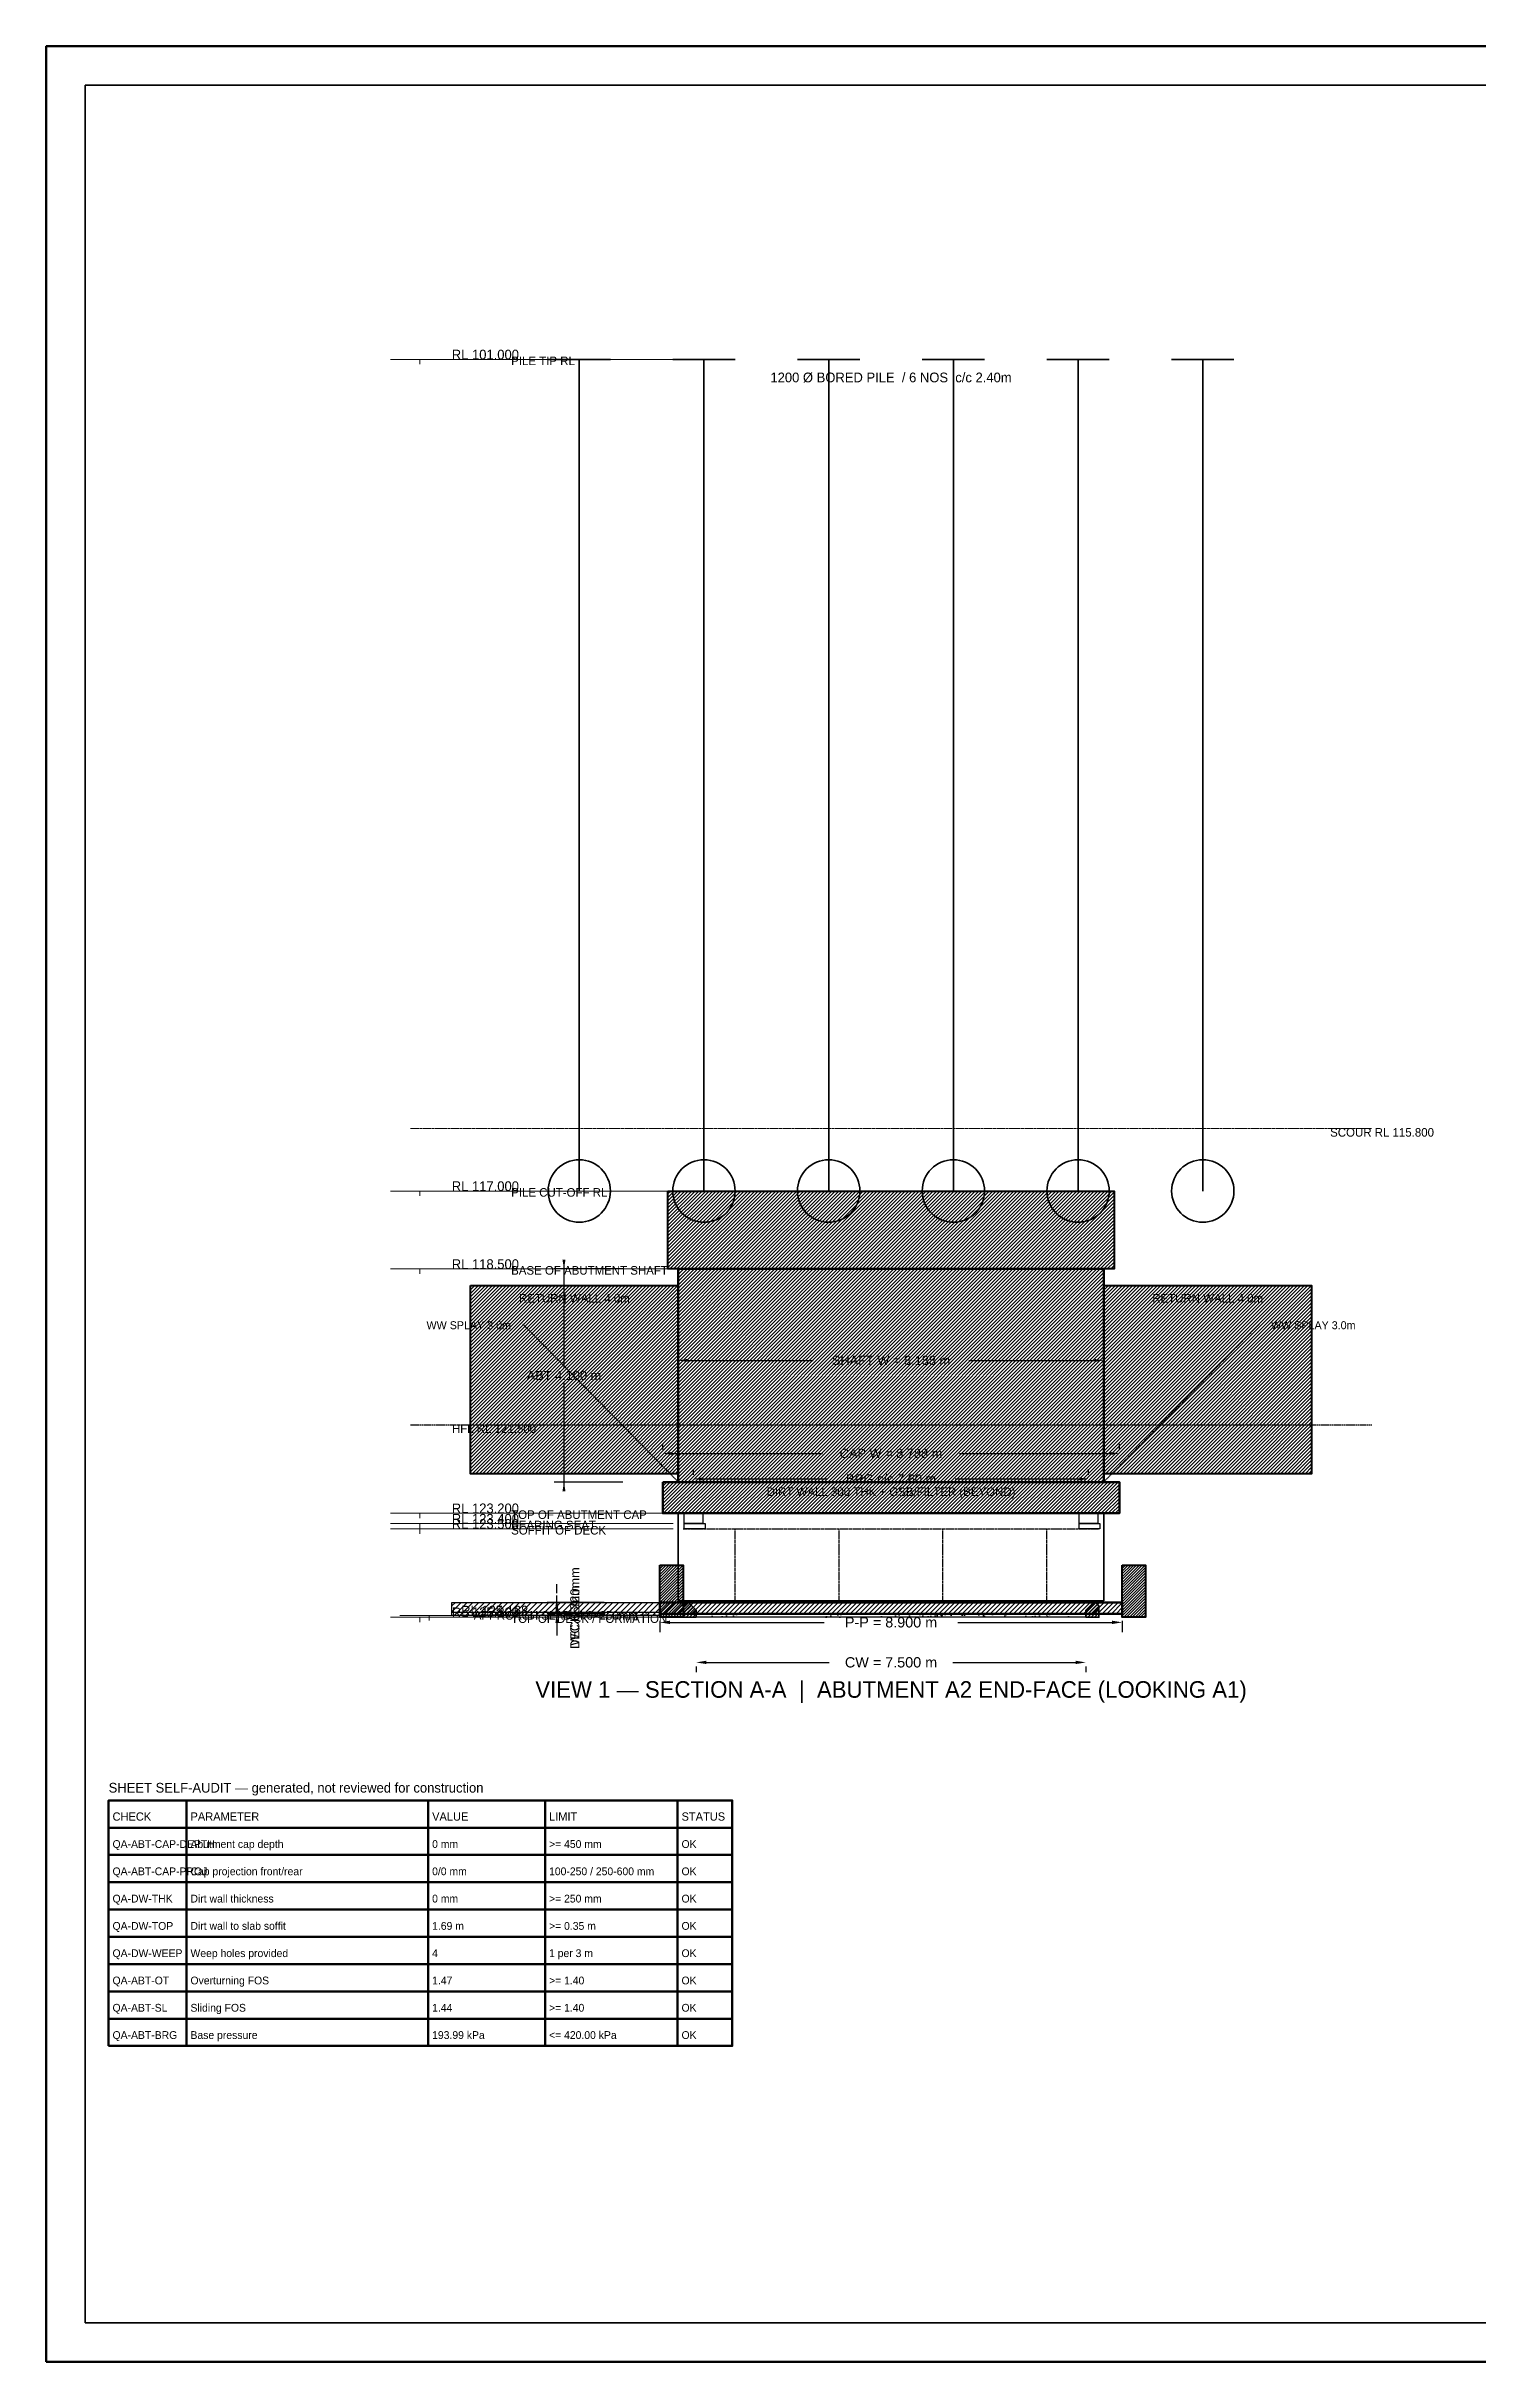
# Model space of a CAD drawing. Header units: metres. Extents: x 0 to 841, y 0 to 594.
# Drawn here: x 0 to 367, y 0 to 594 of the extents above; entities that cross this region are included whole.
import ezdxf
from ezdxf.enums import TextEntityAlignment as Align

# ---------------------------------------------------------------- set-up
doc = ezdxf.new("R2010")
doc.units = ezdxf.units.M
for name, pattern in [('DASHED', [0.5, 0.375, -0.125]), ('DASHED2', [0.25, 0.1875, -0.0625]), ('HIDDEN', [0.25, 0.1875, -0.0625])]:
    doc.linetypes.add(name, pattern=pattern)
for name, color, linetype, lineweight in [('BORDER-INNER', 7, 'Continuous', 35), ('BORDER-OUTER', 7, 'Continuous', 70), ('CIVIL-HFL', 5, 'DASHED', 25), ('CIVIL-ROAD', 7, 'Continuous', 25), ('CIVIL-SCOUR', 1, 'DASHED2', 18), ('DIM-LEVEL', 3, 'Continuous', 18), ('DIM-LINEAR', 3, 'Continuous', 18), ('FOUND-CAP', 2, 'Continuous', 35), ('FOUND-PILE', 4, 'Continuous', 35), ('STRUC-HATCHING', 8, 'Continuous', 18), ('STRUC-HIDDEN', 8, 'HIDDEN', 25), ('SUB-ABUT', 3, 'Continuous', 35), ('SUB-BEARING', 5, 'Continuous', 25), ('SUB-DIRT-WALL', 3, 'Continuous', 35), ('SUPER-DECK', 2, 'Continuous', 50), ('SUPER-KERB', 7, 'Continuous', 25), ('SUPER-PARAPET', 2, 'Continuous', 35), ('SUPER-WEARING', 8, 'Continuous', 25), ('TEXT-GENERAL', 7, 'Continuous', 18), ('TEXT-HEADER', 7, 'Continuous', 25), ('TEXT-LEVEL', 5, 'Continuous', 18), ('TEXT-SPEC', 7, 'Continuous', 13), ('TITLEBLK-BOX', 7, 'Continuous', 50)]:
    doc.layers.add(name, color=color, linetype=linetype, lineweight=lineweight)
doc.styles.add('BRIDGE_STD', font='Arial.ttf')
doc.dimstyles.new('pmb100', dxfattribs={"dimtxt": 2.5, "dimasz": 0.9375, "dimexe": 2.5, "dimexo": 2.5, "dimtad": 0, "dimtih": 1, "dimdec": 0, "dimtxsty": 'BRIDGE_STD', "dimcen": 2.5, "dimazin": 3, "dimtfac": 1, "dimtmove": 0, "dimatfit": 3})

msp = doc.modelspace()

# ---------------------------------------------------------------- hatches: boundary and pattern name
at = {"layer": 'STRUC-HATCHING'}
h = msp.add_hatch(dxfattribs=at)
h.set_pattern_fill('ANSI31', scale=0.2)
h.paths.add_polyline_path([(159.5, 300.33), (274, 300.33), (274, 280.33), (159.5, 280.33)])
h = msp.add_hatch(dxfattribs=at)
h.set_pattern_fill('ANSI31', scale=0.2)
h.paths.add_polyline_path([(162.16, 280.33), (271.34, 280.33), (271.34, 225.67), (162.16, 225.67)])
h = msp.add_hatch(dxfattribs=at)
h.set_pattern_fill('ANSI31', scale=0.2)
h.paths.add_polyline_path([(108.83, 276.13), (162.16, 276.13), (162.16, 227.8), (108.83, 227.8)])
h = msp.add_hatch(dxfattribs=at)
h.set_pattern_fill('ANSI31', scale=0.2)
h.paths.add_polyline_path([(271.34, 276.13), (324.67, 276.13), (324.67, 227.8), (271.34, 227.8)])
h = msp.add_hatch(dxfattribs=at)
h.set_pattern_fill('ANSI31', scale=0.2)
h.paths.add_polyline_path([(158.16, 225.67), (275.34, 225.67), (275.34, 217.67), (158.16, 217.67)])
h = msp.add_hatch(dxfattribs=at)
h.set_pattern_fill('ANSI31', scale=0.16)
h.paths.add_polyline_path([(157.42, 204.33), (163.42, 204.33), (163.42, 191), (157.42, 191)])
h = msp.add_hatch(dxfattribs=at)
h.set_pattern_fill('ANSI31', scale=0.16)
h.paths.add_polyline_path([(276.08, 204.33), (282.08, 204.33), (282.08, 191), (276.08, 191)])
h = msp.add_hatch(dxfattribs=at)
h.set_pattern_fill('ANSI31', scale=0.333333)
h.paths.add_polyline_path([(104.08, 194.76), (157.42, 194.76), (157.42, 191.43), (104.08, 191.43)])
h = msp.add_hatch(dxfattribs=at)
h.set_pattern_fill('ANSI31', scale=0.266667)
h.paths.add_polyline_path([(157.42, 194.8), (276.08, 194.8), (276.08, 191.87), (157.42, 191.87)])
h = msp.add_hatch(dxfattribs=at)
h.set_pattern_fill('ANSI31', scale=0.186667)
h.paths.add_polyline_path([(166.75, 191), (163.42, 191), (163.42, 193.93), (164.42, 195.11), (166.75, 192.76)])
h = msp.add_hatch(dxfattribs=at)
h.set_pattern_fill('ANSI31', scale=0.1866667)
h.paths.add_polyline_path([(266.75, 191), (270.08, 191), (270.08, 193.93), (269.08, 195.11), (266.75, 192.76)])
at = {"layer": 'SUPER-WEARING'}
h = msp.add_hatch(dxfattribs=at)
h.set_pattern_fill('AR-SAND', scale=0.0533333)
h.paths.add_polyline_path([(104.08, 192.29), (157.42, 192.29), (157.42, 191.43), (104.08, 191.43)])
h = msp.add_hatch(dxfattribs=at)
h.set_pattern_fill('AR-SAND', scale=0.0533333)
h.paths.add_polyline_path([(166.75, 191.87), (266.75, 191.87), (266.75, 191), (166.75, 191)])

# ---------------------------------------------------------------- linework, layer by layer
at = {"layer": 'BORDER-INNER'}
msp.add_lwpolyline([(10, 10), (831, 10), (831, 584), (10, 584), (10, 10)], dxfattribs=at)
at = {"layer": 'BORDER-OUTER'}
msp.add_lwpolyline([(0, 0), (841, 0), (841, 594), (0, 594), (0, 0)], dxfattribs=at)
at = {"layer": 'CIVIL-HFL', "color": 5, "linetype": 'DASHED'}
msp.add_line((93.42, 240.33), (340.08, 240.33), dxfattribs=at)
at = {"layer": 'CIVIL-ROAD', "lineweight": 25}
msp.add_lwpolyline([(104.08, 194.76), (157.42, 194.76), (157.42, 191.43), (104.08, 191.43), (104.08, 194.76)], dxfattribs=at)
at = {"layer": 'CIVIL-SCOUR', "color": 1, "linetype": 'DASHED2'}
msp.add_line((93.42, 316.33), (340.08, 316.33), dxfattribs=at)
at = {"layer": 'DIM-LEVEL'}
for p, q in [((88.34, 513.67), (103.3, 513.67)), ((95.82, 513.67), (95.82, 512.42)), ((88.34, 300.33), (103.3, 300.33)), ((95.82, 300.33), (95.82, 299.09)), ((88.34, 280.33), (103.3, 280.33)), ((95.82, 280.33), (95.82, 279.09)), ((88.34, 217.67), (103.3, 217.67)), ((88.34, 215), (103.3, 215)), ((95.82, 217.67), (95.82, 216.42)), ((95.82, 215), (95.82, 213.75)), ((88.34, 213.67), (103.3, 213.67)), ((95.82, 213.67), (95.82, 212.42)), ((88.34, 191), (103.3, 191)), ((90.74, 191.43), (105.7, 191.43)), ((95.82, 191), (95.82, 189.75)), ((98.22, 191.43), (98.22, 190.18))]:
    msp.add_line(p, q, dxfattribs=at)
at = {"layer": 'DIM-LEVEL', "color": 5}
for p, q in [((95.82, 513.67), (160.83, 513.67)), ((95.82, 300.33), (160.83, 300.33)), ((95.82, 280.33), (160.83, 280.33)), ((95.82, 217.67), (160.83, 217.67)), ((95.82, 215), (160.83, 215)), ((95.82, 213.67), (160.83, 213.67)), ((95.82, 191), (160.83, 191))]:
    msp.add_line(p, q, dxfattribs=at)
at = {"layer": 'FOUND-CAP', "lineweight": 40}
msp.add_lwpolyline([(159.5, 300.33), (274, 300.33), (274, 280.33), (159.5, 280.33), (159.5, 300.33)], dxfattribs=at)
at = {"layer": 'FOUND-PILE', "color": 4, "lineweight": 35}
for p, q in [((128.75, 513.67), (144.75, 513.67)), ((136.75, 300.33), (136.75, 513.67)), ((160.75, 513.67), (176.75, 513.67)), ((168.75, 300.33), (168.75, 513.67)), ((192.75, 513.67), (208.75, 513.67)), ((200.75, 300.33), (200.75, 513.67)), ((224.75, 513.67), (240.75, 513.67)), ((232.75, 300.33), (232.75, 513.67)), ((256.75, 513.67), (272.75, 513.67)), ((264.75, 300.33), (264.75, 513.67)), ((288.75, 513.67), (304.75, 513.67)), ((296.75, 300.33), (296.75, 513.67))]:
    msp.add_line(p, q, dxfattribs=at)
at = {"layer": 'FOUND-PILE', "color": 4}
for centre in [(136.75, 300.33), (168.75, 300.33), (200.75, 300.33), (232.75, 300.33), (264.75, 300.33), (296.75, 300.33)]:
    msp.add_circle(centre, 8, dxfattribs=at)
at = {"layer": 'STRUC-HIDDEN', "color": 8, "linetype": 'HIDDEN'}
for p, q in [((163.42, 213.67), (270.08, 213.67)), ((176.75, 194.8), (176.75, 213.67)), ((203.42, 194.8), (203.42, 213.67)), ((230.08, 194.8), (230.08, 213.67)), ((256.75, 194.8), (256.75, 213.67))]:
    msp.add_line(p, q, dxfattribs=at)
at = {"layer": 'SUB-ABUT', "color": 3, "linetype": 'DASHED'}
for p, q in [((162.16, 225.67), (122.16, 266.33)), ((271.34, 225.67), (311.34, 266.33))]:
    msp.add_line(p, q, dxfattribs=at)
at = {"layer": 'SUB-ABUT', "lineweight": 50}
for points in [[(162.16, 280.33), (271.34, 280.33), (271.34, 225.67), (162.16, 225.67), (162.16, 280.33)], [(158.16, 225.67), (275.34, 225.67), (275.34, 217.67), (158.16, 217.67), (158.16, 225.67)]]:
    msp.add_lwpolyline(points, dxfattribs=at)
at = {"layer": 'SUB-ABUT', "lineweight": 40}
for points in [[(108.83, 276.13), (162.16, 276.13), (162.16, 227.8), (108.83, 227.8), (108.83, 276.13)], [(271.34, 276.13), (324.67, 276.13), (324.67, 227.8), (271.34, 227.8), (271.34, 276.13)]]:
    msp.add_lwpolyline(points, dxfattribs=at)
at = {"layer": 'SUB-ABUT', "lineweight": 30}
for points in [[(163.68, 217.67), (168.48, 217.67), (168.48, 215), (163.68, 215), (163.68, 217.67)], [(265.02, 217.67), (269.82, 217.67), (269.82, 215), (265.02, 215), (265.02, 217.67)]]:
    msp.add_lwpolyline(points, dxfattribs=at)
at = {"layer": 'SUB-BEARING', "lineweight": 30}
for points in [[(163.68, 215), (169.02, 215), (169.02, 213.67), (163.68, 213.67), (163.68, 215)], [(265.02, 215), (270.35, 215), (270.35, 213.67), (265.02, 213.67), (265.02, 215)]]:
    msp.add_lwpolyline(points, dxfattribs=at)
at = {"layer": 'SUB-DIRT-WALL', "lineweight": 35}
msp.add_lwpolyline([(162.16, 195.2), (271.34, 195.2), (271.34, 217.67), (162.16, 217.67), (162.16, 195.2)], dxfattribs=at)
at = {"layer": 'SUPER-DECK', "lineweight": 50}
msp.add_lwpolyline([(157.42, 194.8), (276.08, 194.8), (276.08, 191.87), (157.42, 191.87), (157.42, 194.8)], dxfattribs=at)
at = {"layer": 'SUPER-KERB', "lineweight": 35}
for points in [[(166.75, 191), (163.42, 191), (163.42, 193.93), (164.42, 195.11), (166.75, 192.76), (166.75, 191)], [(266.75, 191), (270.08, 191), (270.08, 193.93), (269.08, 195.11), (266.75, 192.76), (266.75, 191)]]:
    msp.add_lwpolyline(points, dxfattribs=at)
at = {"layer": 'SUPER-PARAPET', "lineweight": 40}
for points in [[(157.42, 204.33), (163.42, 204.33), (163.42, 191), (157.42, 191), (157.42, 204.33)], [(276.08, 204.33), (282.08, 204.33), (282.08, 191), (276.08, 191), (276.08, 204.33)]]:
    msp.add_lwpolyline(points, dxfattribs=at)
at = {"layer": 'SUPER-WEARING'}
for points in [[(104.08, 192.29), (157.42, 192.29), (157.42, 191.43), (104.08, 191.43), (104.08, 192.29)], [(166.75, 191.87), (266.75, 191.87), (266.75, 191), (166.75, 191), (166.75, 191.87)]]:
    msp.add_lwpolyline(points, dxfattribs=at)
at = {"layer": 'TITLEBLK-BOX'}
for points in [[(16, 137), (36, 137), (36, 144), (16, 144), (16, 137)], [(36, 137), (98, 137), (98, 144), (36, 144), (36, 137)], [(98, 137), (128, 137), (128, 144), (98, 144), (98, 137)], [(128, 137), (162, 137), (162, 144), (128, 144), (128, 137)], [(162, 137), (176, 137), (176, 144), (162, 144), (162, 137)], [(16, 130), (36, 130), (36, 137), (16, 137), (16, 130)], [(36, 130), (98, 130), (98, 137), (36, 137), (36, 130)], [(98, 130), (128, 130), (128, 137), (98, 137), (98, 130)], [(128, 130), (162, 130), (162, 137), (128, 137), (128, 130)], [(162, 130), (176, 130), (176, 137), (162, 137), (162, 130)], [(16, 123), (36, 123), (36, 130), (16, 130), (16, 123)], [(36, 123), (98, 123), (98, 130), (36, 130), (36, 123)], [(98, 123), (128, 123), (128, 130), (98, 130), (98, 123)], [(128, 123), (162, 123), (162, 130), (128, 130), (128, 123)], [(162, 123), (176, 123), (176, 130), (162, 130), (162, 123)], [(16, 116), (36, 116), (36, 123), (16, 123), (16, 116)], [(36, 116), (98, 116), (98, 123), (36, 123), (36, 116)], [(98, 116), (128, 116), (128, 123), (98, 123), (98, 116)], [(128, 116), (162, 116), (162, 123), (128, 123), (128, 116)], [(162, 116), (176, 116), (176, 123), (162, 123), (162, 116)], [(16, 109), (36, 109), (36, 116), (16, 116), (16, 109)], [(36, 109), (98, 109), (98, 116), (36, 116), (36, 109)], [(98, 109), (128, 109), (128, 116), (98, 116), (98, 109)], [(128, 109), (162, 109), (162, 116), (128, 116), (128, 109)], [(162, 109), (176, 109), (176, 116), (162, 116), (162, 109)], [(16, 102), (36, 102), (36, 109), (16, 109), (16, 102)], [(36, 102), (98, 102), (98, 109), (36, 109), (36, 102)], [(98, 102), (128, 102), (128, 109), (98, 109), (98, 102)], [(128, 102), (162, 102), (162, 109), (128, 109), (128, 102)], [(162, 102), (176, 102), (176, 109), (162, 109), (162, 102)], [(16, 95), (36, 95), (36, 102), (16, 102), (16, 95)], [(36, 95), (98, 95), (98, 102), (36, 102), (36, 95)], [(98, 95), (128, 95), (128, 102), (98, 102), (98, 95)], [(128, 95), (162, 95), (162, 102), (128, 102), (128, 95)], [(162, 95), (176, 95), (176, 102), (162, 102), (162, 95)], [(16, 88), (36, 88), (36, 95), (16, 95), (16, 88)], [(36, 88), (98, 88), (98, 95), (36, 95), (36, 88)], [(98, 88), (128, 88), (128, 95), (98, 95), (98, 88)], [(128, 88), (162, 88), (162, 95), (128, 95), (128, 88)], [(162, 88), (176, 88), (176, 95), (162, 95), (162, 88)], [(16, 81), (36, 81), (36, 88), (16, 88), (16, 81)], [(36, 81), (98, 81), (98, 88), (36, 88), (36, 81)], [(98, 81), (128, 81), (128, 88), (98, 88), (98, 81)], [(128, 81), (162, 81), (162, 88), (128, 88), (128, 81)], [(162, 81), (176, 81), (176, 88), (162, 88), (162, 81)]]:
    msp.add_lwpolyline(points, dxfattribs=at)

# ---------------------------------------------------------------- texts
at = {"layer": 'CIVIL-HFL', "color": 5}
msp.add_text('HFL RL 121.500', height=2.2, dxfattribs=at).set_placement((104.08, 238.28))
at = {"layer": 'CIVIL-SCOUR', "color": 1}
msp.add_text('SCOUR RL 115.800', height=2.2, dxfattribs=at).set_placement((329.42, 314.28))
at = {"layer": 'TEXT-GENERAL'}
for s, height, p in [('1200 Ø BORED PILE  / 6 NOS  c/c 2.40m', 2.4933, (216.75, 507.8)), ('APPROACH SLAB  4.0×250mm', 2.2, (130.75, 190.36))]:
    msp.add_text(s, height=height, dxfattribs=at).set_placement(p, align=Align.CENTER)
at = {"layer": 'TEXT-GENERAL', "color": 3}
for p in [(135.5, 271.73), (298, 271.73)]:
    msp.add_text('RETURN WALL 4.0m', height=2.2, dxfattribs=at).set_placement(p, align=Align.CENTER)
at = {"layer": 'TEXT-HEADER'}
msp.add_text('VIEW 1 — SECTION A-A  |  ABUTMENT A2 END-FACE (LOOKING A1)', height=4.2533, dxfattribs=at).set_placement((216.75, 170.33), align=Align.CENTER)
for s, height, p in [('SHEET SELF-AUDIT — generated, not reviewed for construction', 2.4933, (16, 146)), ('CHECK', 2.119, (17, 138.8)), ('PARAMETER', 2.119, (37, 138.8)), ('VALUE', 2.119, (99, 138.8)), ('LIMIT', 2.119, (129, 138.8)), ('STATUS', 2.119, (163, 138.8))]:
    msp.add_text(s, height=height, dxfattribs=at).set_placement(p)
at = {"layer": 'TEXT-LEVEL'}
for s, height, p in [('RL 101.000', 2.493, (104.04, 513.67)), ('PILE TIP RL', 2.2, (119.28, 512.2)), ('RL 117.000', 2.493, (104.04, 300.33)), ('PILE CUT-OFF RL', 2.2, (119.28, 298.87)), ('RL 118.500', 2.493, (104.04, 280.33)), ('BASE OF ABUTMENT SHAFT', 2.2, (119.28, 278.87)), ('RL 123.200', 2.493, (104.04, 217.67)), ('RL 123.400', 2.493, (104.04, 215)), ('RL 123.500', 2.493, (104.04, 213.67)), ('TOP OF ABUTMENT CAP', 2.2, (119.28, 216.2)), ('SOFFIT OF DECK', 2.2, (119.28, 212.2)), ('BEARING SEAT', 2.2, (119.28, 213.53)), ('RL 125.200', 2.493, (104.04, 191)), ('RL 125.168', 2.493, (106.44, 191.43)), ('TOP OF DECK / FORMATION', 2.2, (119.28, 189.53))]:
    msp.add_text(s, height=height, dxfattribs=at).set_placement(p)
at = {"layer": 'TEXT-SPEC', "color": 3}
msp.add_text('WW SPLAY 3.0m', height=2.0533, dxfattribs=at).set_placement((119.23, 264.87), align=Align.RIGHT)
for s, height, p in [('WW SPLAY 3.0m', 2.0533, (314.27, 264.87)), ('QA-ABT-CAP-DEPTH', 1.9947, (17, 131.8)), ('Abutment cap depth', 1.9947, (37, 131.8)), ('0 mm', 1.995, (99, 131.8)), ('>= 450 mm', 1.995, (129, 131.8)), ('OK', 1.995, (163, 131.8)), ('QA-ABT-CAP-PROJ', 1.9947, (17, 124.8)), ('Cap projection front/rear', 1.9947, (37, 124.8)), ('0/0 mm', 1.995, (99, 124.8)), ('100-250 / 250-600 mm', 1.9947, (129, 124.8)), ('OK', 1.995, (163, 124.8)), ('QA-DW-THK', 1.995, (17, 117.8)), ('Dirt wall thickness', 1.9947, (37, 117.8)), ('0 mm', 1.995, (99, 117.8)), ('>= 250 mm', 1.995, (129, 117.8)), ('OK', 1.995, (163, 117.8)), ('Dirt wall to slab soffit', 1.9947, (37, 110.8)), ('QA-DW-TOP', 1.995, (17, 110.8)), ('1.69 m', 1.995, (99, 110.8)), ('>= 0.35 m', 1.995, (129, 110.8)), ('OK', 1.995, (163, 110.8)), ('QA-DW-WEEP', 1.995, (17, 103.8)), ('Weep holes provided', 1.9947, (37, 103.8)), ('4', 1.99, (99, 103.8)), ('1 per 3 m', 1.995, (129, 103.8)), ('OK', 1.995, (163, 103.8)), ('QA-ABT-OT', 1.995, (17, 96.8)), ('Overturning FOS', 1.9947, (37, 96.8)), ('1.47', 1.995, (99, 96.8)), ('>= 1.40', 1.995, (129, 96.8)), ('OK', 1.995, (163, 96.8)), ('QA-ABT-SL', 1.995, (17, 89.8)), ('Sliding FOS', 1.9947, (37, 89.8)), ('1.44', 1.995, (99, 89.8)), ('>= 1.40', 1.995, (129, 89.8)), ('OK', 1.995, (163, 89.8)), ('QA-ABT-BRG', 1.995, (17, 82.8)), ('Base pressure', 1.9947, (37, 82.8)), ('193.99 kPa', 1.995, (99, 82.8)), ('<= 420.00 kPa', 1.9947, (129, 82.8)), ('OK', 1.995, (163, 82.8))]:
    msp.add_text(s, height=height, dxfattribs=at).set_placement(p)
msp.add_text('DIRT WALL 300 THK + GSB/FILTER (BEYOND)', height=2.2, dxfattribs=at).set_placement((216.75, 222.07), align=Align.CENTER)

# ---------------------------------------------------------------- dimensions: what is measured, and where the dimension line sits
at = {"layer": 'DIM-LINEAR'}
for base, p1, p2, text in [((132.83, 280.33), (150.43, 280.33), (150.43, 225.67), 'ABT 4.100 m'), ((131.02, 194.8), (145.68, 194.8), (145.68, 191.87), 'DECK 220mm'), ((131.02, 191.87), (145.68, 191.87), (145.68, 191), 'WC 65mm')]:
    msp.add_linear_dim(base=base, p1=p1, p2=p2, angle=90, text=text, dimstyle='pmb100', override={"dimtxt": 2.346667, "dimasz": 2.346667, "dimgap": 0.938667, "dimclrt": 3}, dxfattribs=at).render()
for base, p1, p2, text, override in [((162.16, 256.87), (162.16, 274.47), (271.34, 274.47), 'SHAFT W = 8.188 m', {"dimtxt": 2.346667, "dimasz": 2.346667, "dimgap": 0.938667, "dimclrt": 3}), ((158.16, 233), (158.16, 231.53), (275.34, 231.53), 'CAP W = 8.788 m', {"dimtxt": 2.346667, "dimasz": 2.346667, "dimgap": 0.938667, "dimclrt": 3}), ((166.08, 226.47), (166.08, 225), (267.42, 225), 'BRG c/c 7.60 m', {"dimtxt": 2.346667, "dimasz": 2.346667, "dimgap": 0.938667, "dimclrt": 3}), ((157.42, 189.67), (157.42, 192.6), (276.08, 192.6), 'P-P = 8.900 m', {"dimtxt": 2.64, "dimasz": 2.64, "dimgap": 1.056, "dimclrt": 3}), ((166.75, 179.4), (166.75, 180.87), (266.75, 180.87), 'CW = 7.500 m', {"dimtxt": 2.64, "dimasz": 2.64, "dimgap": 1.056, "dimclrt": 3})]:
    msp.add_linear_dim(base=base, p1=p1, p2=p2, text=text, dimstyle='pmb100', override=override, dxfattribs=at).render()

doc.saveas('drawing.dxf')
